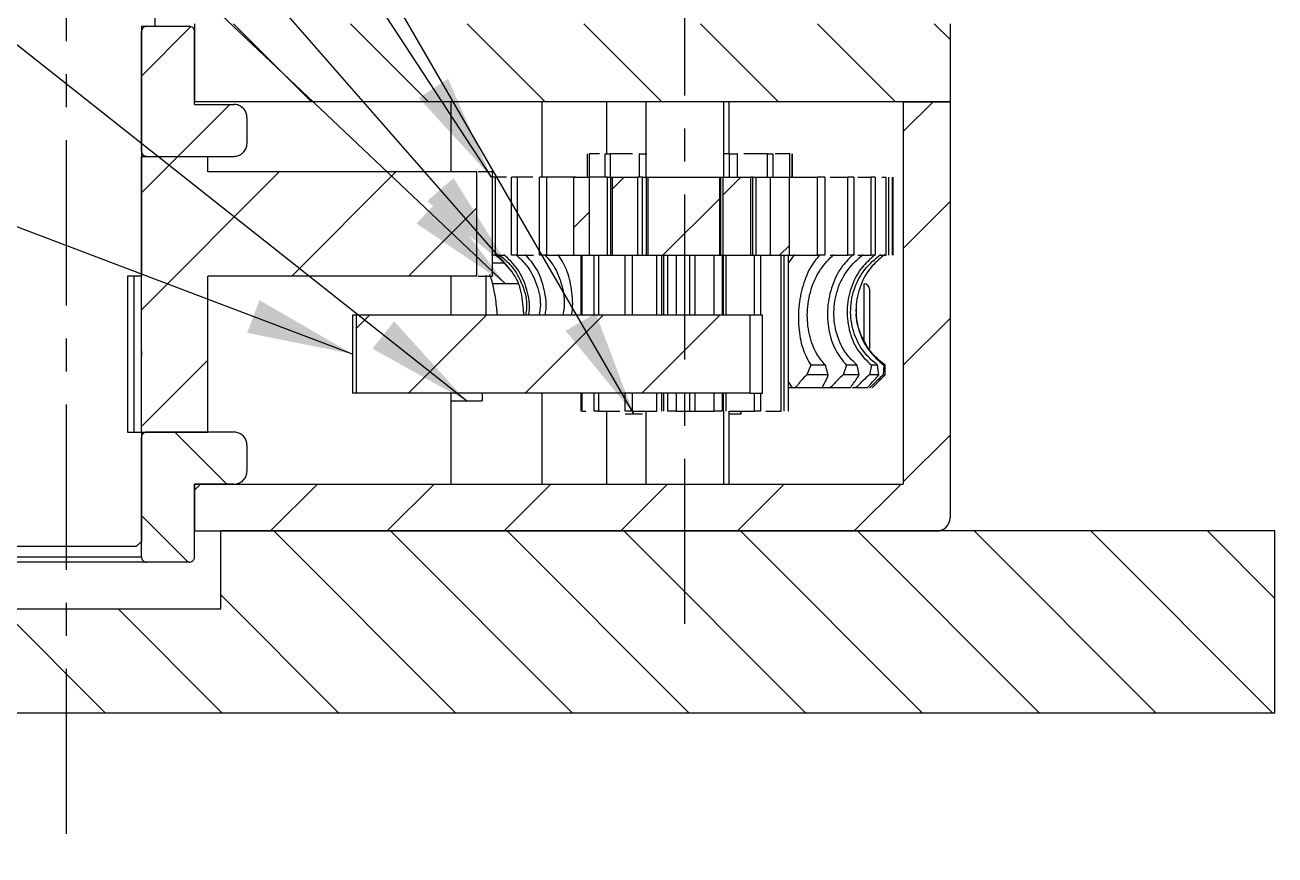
# Model space of a CAD drawing. Header units: millimetres. Extents: x 0 to 2406, y -938 to 757.
# Drawn here: x 522.74 to 570.81, y 216.48 to 248.39 of the extents above; entities that cross this region are included whole.
import ezdxf

# ---------------------------------------------------------------- set-up
doc = ezdxf.new("R2010")
doc.units = ezdxf.units.MM
doc.linetypes.add('CENTER', pattern=[10.16, 6.35, -1.27, 1.27, -1.27])
doc.layers.add('10', color=7, linetype='Continuous')
doc.dimstyles.new('SLDDIMSTYLE4', dxfattribs={"dimtxt": 0.18, "dimasz": 4.08, "dimexe": 0, "dimexo": 0.0625, "dimgap": 0, "dimtad": 0, "dimtih": 1, "dimtoh": 1, "dimdec": 0, "dimrnd": 1e-09, "dimzin": 0, "dimdsep": 46, "dimtxsty": 'Standard', "dimsah": 1, "dimcen": 0.09, "dimadec": 0, "dimazin": 0, "dimtfac": 4.08, "dimtdec": 0, "dimtofl": 0, "dimtmove": 0, "dimatfit": 3, "dimfxl": 1, "dimfrac": 2, "dimtolj": 1, "dimtzin": 0, "dimarcsym": 0})
pattern_1 = [(45, (92.2066, 0), (-2.245064, 2.245064), [])]
pattern_2 = [(135, (92.2066, 0), (-2.245064, -2.245064), [])]

msp = doc.modelspace()

# ---------------------------------------------------------------- hatches: boundary and pattern name
at = {"layer": '10', "linetype": 'Continuous', "lineweight": 30}
h = msp.add_hatch(dxfattribs=at)
h.set_pattern_fill('ANSI31', color=256, style=0)
h.set_pattern_definition(pattern_1)
edge = h.paths.add_edge_path(flags=0)
edge.add_spline(control_points=[(527.2172803, 243.538367), (527.2172803, 243.516579), (527.2210716, 243.4944926), (527.2282995, 243.4739383), (527.2355454, 243.4533329), (527.2464319, 243.4337068), (527.2600001, 243.4165897), (527.2737691, 243.3992194), (527.2906566, 243.3839654), (527.3092753, 243.371938), (527.3284638, 243.3595426), (527.3499991, 243.3502401), (527.3721602, 243.3446966), (527.3889098, 243.3405067), (527.4063034, 243.338367), (527.4235691, 243.338367)], knot_values=[0.0000001971, 0.0000001971, 0.0000001971, 0.0000001971, 0.0000655613, 0.0000655613, 0.0000655613, 0.0001310612, 0.0001310612, 0.0001310612, 0.0001975199, 0.0001975199, 0.0001975199, 0.0002660359, 0.0002660359, 0.0002660359, 0.0003177979, 0.0003177979, 0.0003177979, 0.0003177979], weights=[1, 1, 1, 1, 1, 1, 1, 1, 1, 1, 1, 1, 1, 1, 1, 1], degree=3, periodic=0)
edge.add_line((527.4235691, 243.338367), (530.7704418, 243.338367))
edge.add_spline(control_points=[(530.7704418, 243.338367), (530.7888846, 243.338367), (530.8073548, 243.3393765), (530.8256877, 243.341387), (530.8820839, 243.3475717), (530.9381967, 243.3635841), (530.9893463, 243.3881301), (531.0403798, 243.4126202), (531.0878888, 243.4462905), (531.1278627, 243.4863688), (531.1676214, 243.5262313), (531.2010291, 243.5735448), (531.2252435, 243.6243724), (531.2493106, 243.6748909), (531.2649623, 243.7302834), (531.2708654, 243.7859296), (531.2727119, 243.8033355), (531.273639, 243.8208634), (531.273639, 243.838367)], knot_values=[0.0007848792, 0.0007848792, 0.0007848792, 0.0007848792, 0.0008398553, 0.0008398553, 0.0008398553, 0.0010100929, 0.0010100929, 0.0010100929, 0.0011799508, 0.0011799508, 0.0011799508, 0.0013488881, 0.0013488881, 0.0013488881, 0.0015167824, 0.0015167824, 0.0015167824, 0.0015686191, 0.0015686191, 0.0015686191, 0.0015686191], weights=[1, 1, 1, 1, 1, 1, 1, 1, 1, 1, 1, 1, 1, 1, 1, 1, 1, 1, 1], degree=3, periodic=0)
edge.add_line((531.273639, 243.838367), (531.273639, 244.838367))
edge.add_spline(control_points=[(531.273639, 244.838367), (531.273639, 244.8940126), (531.264027, 244.9504236), (531.2456144, 245.0029347), (531.2271818, 245.0555032), (531.199426, 245.1056084), (531.1646718, 245.1491441), (531.1298295, 245.19279), (531.0870036, 245.2310306), (531.0397373, 245.2607769), (530.9922029, 245.2906919), (530.9388791, 245.3128374), (530.884148, 245.3254443), (530.8469753, 245.3340067), (530.8085878, 245.338367), (530.7704418, 245.338367)], knot_values=[0.0000001972, 0.0000001972, 0.0000001972, 0.0000001972, 0.000167134, 0.000167134, 0.000167134, 0.0003342418, 0.0003342418, 0.0003342418, 0.0005017663, 0.0005017663, 0.0005017663, 0.0006702493, 0.0006702493, 0.0006702493, 0.0007845198, 0.0007845198, 0.0007845198, 0.0007845198], weights=[1, 1, 1, 1, 1, 1, 1, 1, 1, 1, 1, 1, 1, 1, 1, 1], degree=3, periodic=0)
edge.add_line((530.7704418, 245.338367), (529.2569574, 245.338367))
edge.add_line((529.2569574, 245.338367), (529.2569574, 248.138367))
edge.add_spline(control_points=[(529.2569574, 248.138367), (529.2569574, 248.1604907), (529.2531361, 248.1829176), (529.2458223, 248.2037973), (529.2384881, 248.2247355), (529.2274434, 248.2446915), (529.2136234, 248.2620468), (529.1997338, 248.2794896), (529.1826664, 248.2947818), (529.1638318, 248.3067163), (529.1447884, 248.3187833), (529.1234224, 248.3277477), (529.1014778, 248.3329148), (529.0861368, 248.336527), (529.0702722, 248.338367), (529.0545117, 248.338367)], knot_values=[0.0000001972, 0.0000001972, 0.0000001972, 0.0000001972, 0.0000665682, 0.0000665682, 0.0000665682, 0.0001331155, 0.0001331155, 0.0001331155, 0.0001999937, 0.0001999937, 0.0001999937, 0.0002676206, 0.0002676206, 0.0002676206, 0.0003148423, 0.0003148423, 0.0003148423, 0.0003148423], weights=[1, 1, 1, 1, 1, 1, 1, 1, 1, 1, 1, 1, 1, 1, 1, 1], degree=3, periodic=0)
edge.add_line((529.0545117, 248.338367), (527.4235691, 248.338367))
edge.add_spline(control_points=[(527.4235691, 248.338367), (527.4171964, 248.338367), (527.4108173, 248.338079), (527.4044706, 248.3375049), (527.3808982, 248.3353725), (527.3573624, 248.3291563), (527.3358305, 248.3193286), (527.3143248, 248.3095128), (527.2942103, 248.2958062), (527.2772875, 248.2792998), (527.2607082, 248.2631283), (527.2467223, 248.2437945), (527.236665, 248.2229321), (527.2269212, 248.20272), (527.2205923, 248.1804926), (527.2182964, 248.1581722), (527.21762, 248.1515965), (527.2172803, 248.1449774), (527.2172803, 248.138367)], knot_values=[0.0003172803, 0.0003172803, 0.0003172803, 0.0003172803, 0.000336262, 0.000336262, 0.000336262, 0.0004073125, 0.0004073125, 0.0004073125, 0.000478304, 0.000478304, 0.000478304, 0.0005478569, 0.0005478569, 0.0005478569, 0.0006152129, 0.0006152129, 0.0006152129, 0.0006347834, 0.0006347834, 0.0006347834, 0.0006347834], weights=[1, 1, 1, 1, 1, 1, 1, 1, 1, 1, 1, 1, 1, 1, 1, 1, 1, 1, 1], degree=3, periodic=0)
edge.add_line((527.2172803, 248.138367), (527.2172803, 243.538367))
at = {"layer": '10', "linetype": 'Continuous', "lineweight": 25}
h = msp.add_hatch(dxfattribs=at)
h.set_pattern_fill('ANSI31', color=256, angle=90, style=0)
h.set_pattern_definition(pattern_2)
h.paths.add_polyline_path([(558.3149293, 245.438367), (558.3149293, 248.438367), (529.2569574, 248.438367), (529.2569574, 245.438367)], flags=0)
h = msp.add_hatch(dxfattribs=at)
h.set_pattern_fill('ANSI31', color=256, style=0)
h.set_pattern_definition(pattern_1)
edge = h.paths.add_edge_path(flags=0)
edge.add_line((558.3149293, 245.438367), (556.5149293, 245.438367))
edge.add_line((556.5149293, 245.438367), (556.5149293, 230.738367))
edge.add_line((556.5149293, 230.738367), (529.2569574, 230.738367))
edge.add_line((529.2569574, 230.738367), (529.2569574, 228.938367))
edge.add_line((529.2569574, 228.938367), (557.8149293, 228.938367))
edge.add_arc((557.8149293, 229.438367), 0.5, 270, 360)
edge.add_line((558.3149293, 229.438367), (558.3149293, 245.438367))
at = {"layer": '10', "linetype": 'Continuous', "lineweight": 30}
h = msp.add_hatch(dxfattribs=at)
h.set_pattern_fill('ANSI31', color=256, style=0)
h.set_pattern_definition(pattern_1)
edge = h.paths.add_edge_path(flags=0)
edge.add_line((529.7622811, 238.738367), (540.1153338, 238.738367))
edge.add_line((540.1153338, 238.738367), (540.1153338, 242.738367))
edge.add_line((540.1153338, 242.738367), (529.7622811, 242.738367))
edge.add_line((529.7622811, 242.738367), (529.7622811, 243.338367))
edge.add_line((529.7622811, 243.338367), (527.2172803, 243.338367))
edge.add_line((527.2172803, 243.338367), (527.2172803, 235.8803365))
edge.add_ellipse((522.0549499, 235.738367), major_axis=(-5.1815462, 0), ratio=0.3184377696, start_angle=175.06404622, end_angle=184.93595378, ccw=False)
edge.add_line((527.2172803, 235.5963975), (527.2172803, 232.738367))
edge.add_line((527.2172803, 232.738367), (529.7622811, 232.738367))
edge.add_line((529.7622811, 232.738367), (529.7622811, 238.738367))
h = msp.add_hatch(dxfattribs=at)
h.set_pattern_fill('ANSI31', color=256, style=0)
h.set_pattern_definition(pattern_1)
h.paths.add_polyline_path([(544.442664, 242.538367), (543.8345858, 242.538367), (543.8345858, 239.538367), (544.442664, 239.538367)], flags=0)
h = msp.add_hatch(dxfattribs=at)
h.set_pattern_fill('ANSI31', color=256, style=0)
h.set_pattern_definition(pattern_1)
h.paths.add_polyline_path([(546.3098286, 242.538367), (545.3178522, 242.538367), (545.3178522, 239.538367), (546.3098286, 239.538367)], flags=0)
h = msp.add_hatch(dxfattribs=at)
h.set_pattern_fill('ANSI31', color=256, style=0)
h.set_pattern_definition(pattern_1)
h.paths.add_polyline_path([(549.4574992, 242.538367), (546.6903168, 242.538367), (546.6903168, 239.538367), (549.4574992, 239.538367)], flags=0)
h = msp.add_hatch(dxfattribs=at)
h.set_pattern_fill('ANSI31', color=256, style=0)
h.set_pattern_definition(pattern_1)
h.paths.add_polyline_path([(550.6542715, 242.538367), (549.5741684, 242.538367), (549.5741684, 239.538367), (550.6542715, 239.538367)], flags=0)
h = msp.add_hatch(dxfattribs=at)
h.set_pattern_fill('ANSI31', color=256, style=0)
h.set_pattern_definition(pattern_1)
h.paths.add_polyline_path([(552.1392586, 242.538367), (551.3980655, 242.538367), (551.3980655, 239.538367), (552.1392586, 239.538367)], flags=0)
h = msp.add_hatch(dxfattribs=at)
h.set_pattern_fill('ANSI31', color=256, style=0)
h.set_pattern_definition(pattern_1)
h.paths.add_polyline_path([(550.6238487, 237.238367), (535.4731041, 237.238367), (535.4731041, 234.238367), (550.6238487, 234.238367)], flags=0)
h = msp.add_hatch(dxfattribs=at)
h.set_pattern_fill('ANSI31', color=256, angle=90, style=0)
h.set_pattern_definition(pattern_2)
edge = h.paths.add_edge_path(flags=0)
edge.add_spline(control_points=[(531.273639, 232.238367), (531.273639, 232.2940126), (531.264027, 232.3504236), (531.2456144, 232.4029347), (531.2271818, 232.4555032), (531.199426, 232.5056084), (531.1646718, 232.5491441), (531.1298295, 232.59279), (531.0870036, 232.6310306), (531.0397373, 232.6607769), (530.9922029, 232.6906919), (530.9388791, 232.7128374), (530.884148, 232.7254443), (530.8469753, 232.7340067), (530.8085878, 232.738367), (530.7704418, 232.738367)], knot_values=[0.0000001972, 0.0000001972, 0.0000001972, 0.0000001972, 0.000167134, 0.000167134, 0.000167134, 0.0003342418, 0.0003342418, 0.0003342418, 0.0005017663, 0.0005017663, 0.0005017663, 0.0006702493, 0.0006702493, 0.0006702493, 0.0007845198, 0.0007845198, 0.0007845198, 0.0007845198], weights=[1, 1, 1, 1, 1, 1, 1, 1, 1, 1, 1, 1, 1, 1, 1, 1], degree=3, periodic=0)
edge.add_line((530.7704418, 232.738367), (527.4235691, 232.738367))
edge.add_spline(control_points=[(527.4235691, 232.738367), (527.4155904, 232.738367), (527.4075991, 232.7379151), (527.3996714, 232.7370157), (527.3761394, 232.7343458), (527.352736, 232.7275878), (527.3314256, 232.7172559), (527.3101713, 232.7069511), (527.2903976, 232.6927884), (527.2738835, 232.6759), (527.257723, 232.6593732), (527.244226, 232.6397512), (527.2346851, 232.6186973), (527.2254435, 232.5983041), (527.2196555, 232.575983), (527.2178858, 232.5536636), (527.2174825, 232.5485767), (527.2172803, 232.5434699), (527.2172803, 232.538367)], knot_values=[0.0000472636, 0.0000472636, 0.0000472636, 0.0000472636, 0.0000710494, 0.0000710494, 0.0000710494, 0.0001421024, 0.0001421024, 0.0001421024, 0.0002129943, 0.0002129943, 0.0002129943, 0.0002823683, 0.0002823683, 0.0002823683, 0.0003495347, 0.0003495347, 0.0003495347, 0.0003646247, 0.0003646247, 0.0003646247, 0.0003646247], weights=[1, 1, 1, 1, 1, 1, 1, 1, 1, 1, 1, 1, 1, 1, 1, 1, 1, 1, 1], degree=3, periodic=0)
edge.add_line((527.2172803, 232.538367), (527.2172803, 227.938367))
edge.add_spline(control_points=[(527.2172803, 227.938367), (527.2172803, 227.916579), (527.2210716, 227.8944926), (527.2282995, 227.8739383), (527.2355454, 227.8533329), (527.2464319, 227.8337068), (527.2600001, 227.8165897), (527.2737691, 227.7992194), (527.2906566, 227.7839654), (527.3092753, 227.771938), (527.3284638, 227.7595426), (527.3499991, 227.7502401), (527.3721602, 227.7446966), (527.3889098, 227.7405067), (527.4063034, 227.738367), (527.4235691, 227.738367)], knot_values=[0.0000001971, 0.0000001971, 0.0000001971, 0.0000001971, 0.0000655613, 0.0000655613, 0.0000655613, 0.0001310612, 0.0001310612, 0.0001310612, 0.0001975199, 0.0001975199, 0.0001975199, 0.0002660359, 0.0002660359, 0.0002660359, 0.0003177979, 0.0003177979, 0.0003177979, 0.0003177979], weights=[1, 1, 1, 1, 1, 1, 1, 1, 1, 1, 1, 1, 1, 1, 1, 1], degree=3, periodic=0)
edge.add_line((527.4235691, 227.738367), (529.0545117, 227.738367))
edge.add_spline(control_points=[(529.0545117, 227.738367), (529.0615807, 227.738367), (529.0686592, 227.7387334), (529.0756904, 227.7394635), (529.0985211, 227.741834), (529.121262, 227.7481804), (529.142009, 227.7579998), (529.1626875, 227.7677867), (529.1819621, 227.7813012), (529.1981794, 227.7974376), (529.2142385, 227.8134167), (529.2277476, 227.8324175), (529.2375273, 227.8528523), (529.2471919, 227.8730465), (529.253483, 227.8952056), (529.2558496, 227.9174679), (529.256587, 227.924405), (529.2569574, 227.9313909), (529.2569574, 227.938367)], knot_values=[0.0003149874, 0.0003149874, 0.0003149874, 0.0003149874, 0.0003360546, 0.0003360546, 0.0003360546, 0.000404939, 0.000404939, 0.000404939, 0.0004736027, 0.0004736027, 0.0004736027, 0.0005415932, 0.0005415932, 0.0005415932, 0.0006087711, 0.0006087711, 0.0006087711, 0.0006294305, 0.0006294305, 0.0006294305, 0.0006294305], weights=[1, 1, 1, 1, 1, 1, 1, 1, 1, 1, 1, 1, 1, 1, 1, 1, 1, 1, 1], degree=3, periodic=0)
edge.add_line((529.2569574, 227.938367), (529.2569574, 230.738367))
edge.add_line((529.2569574, 230.738367), (530.7704418, 230.738367))
edge.add_spline(control_points=[(530.7704418, 230.738367), (530.7888846, 230.738367), (530.8073548, 230.7393765), (530.8256877, 230.741387), (530.8820839, 230.7475717), (530.9381967, 230.7635841), (530.9893463, 230.7881301), (531.0403798, 230.8126202), (531.0878888, 230.8462905), (531.1278627, 230.8863688), (531.1676214, 230.9262313), (531.2010291, 230.9735448), (531.2252435, 231.0243724), (531.2493106, 231.0748909), (531.2649623, 231.1302834), (531.2708654, 231.1859296), (531.2727119, 231.2033355), (531.273639, 231.2208634), (531.273639, 231.238367)], knot_values=[0.0007848792, 0.0007848792, 0.0007848792, 0.0007848792, 0.0008398553, 0.0008398553, 0.0008398553, 0.0010100929, 0.0010100929, 0.0010100929, 0.0011799508, 0.0011799508, 0.0011799508, 0.0013488881, 0.0013488881, 0.0013488881, 0.0015167824, 0.0015167824, 0.0015167824, 0.0015686191, 0.0015686191, 0.0015686191, 0.0015686191], weights=[1, 1, 1, 1, 1, 1, 1, 1, 1, 1, 1, 1, 1, 1, 1, 1, 1, 1, 1], degree=3, periodic=0)
edge.add_line((531.273639, 231.238367), (531.273639, 232.238367))
at = {"layer": '10', "linetype": 'Continuous', "lineweight": 25}
h = msp.add_hatch(dxfattribs=at)
h.set_pattern_fill('ANSI31', color=256, angle=90, style=0)
h.set_pattern_definition(pattern_2)
h.paths.add_polyline_path([(490.8149293, 221.938367), (570.8149293, 221.938367), (570.8149293, 228.938367), (530.2667056, 228.938367), (530.2667056, 225.938367), (518.363153, 225.938367), (518.363153, 228.938367), (490.8149293, 228.938367)], flags=0)

# ---------------------------------------------------------------- linework, layer by layer
at = {"color": 7, "linetype": 'Continuous', "lineweight": 30}
for p, q in [((527.7316004, 249.338367), (527.7316004, 248.338367)), ((527.2172803, 248.338367), (527.7316004, 248.338367)), ((527.2172803, 248.338367), (527.2172803, 238.738367)), ((527.2172803, 243.538367), (527.2172803, 248.138367)), ((527.4235691, 248.338367), (529.0545117, 248.338367)), ((529.2569574, 248.438367), (529.2569574, 245.438367)), ((529.2569574, 245.338367), (529.2569574, 248.138367)), ((558.3149293, 248.438367), (558.3149293, 245.438367)), ((558.3149293, 245.438367), (529.2569574, 245.438367)), ((529.2569574, 245.338367), (530.7704418, 245.338367)), ((539.1149293, 245.438367), (539.1149293, 242.738367)), ((542.6329946, 242.538367), (542.6329946, 245.438367)), ((545.1149293, 243.438367), (545.1149293, 245.438367)), ((546.6149293, 245.438367), (546.6149293, 242.538367)), ((549.6149293, 242.538367), (549.6149293, 245.438367)), ((549.8149293, 243.438367), (549.8149293, 245.438367)), ((556.5149293, 245.438367), (556.5149293, 230.738367)), ((556.5149293, 245.438367), (558.3149293, 245.438367)), ((558.3149293, 245.438367), (558.3149293, 229.438367)), ((531.273639, 244.838367), (531.273639, 243.838367)), ((527.2172803, 235.8803365), (527.2172803, 243.338367)), ((527.2172803, 243.338367), (529.7622811, 243.338367)), ((527.4235691, 243.338367), (530.7704418, 243.338367)), ((529.7622811, 242.738367), (529.7622811, 243.338367)), ((544.3693868, 242.538367), (544.3693868, 243.438367)), ((544.4348425, 243.438367), (544.4348425, 242.538367)), ((545.045525, 242.538367), (545.045525, 243.438367)), ((545.045525, 243.438367), (545.2408588, 243.438367)), ((545.2408588, 243.438367), (545.2408588, 242.538367)), ((546.3589089, 243.438367), (546.3589089, 242.538367)), ((546.3692088, 242.538367), (546.3692088, 243.438367)), ((546.3692088, 243.438367), (546.6557324, 243.438367)), ((549.8341981, 242.538367), (549.8341981, 243.438367)), ((549.8341981, 243.438367), (550.1260313, 243.438367)), ((550.1260313, 243.438367), (550.1260313, 242.538367)), ((550.1455645, 242.538367), (550.1455645, 243.438367)), ((551.2892198, 242.538367), (551.2892198, 243.438367)), ((551.2892198, 243.438367), (551.4941214, 243.438367)), ((551.4941214, 243.438367), (551.4941214, 242.538367)), ((552.1551469, 242.538367), (552.1551469, 243.438367)), ((552.2325335, 243.438367), (552.2325335, 242.538367)), ((552.2604718, 242.538367), (552.2604718, 243.438367)), ((540.1153338, 242.738367), (529.7622811, 242.738367)), ((540.1153338, 238.738367), (540.1153338, 242.738367)), ((540.82264, 242.538367), (540.6789613, 242.538367)), ((540.7227472, 238.738367), (540.7227472, 242.738367)), ((540.82264, 242.538367), (540.82264, 239.538367)), ((541.2597886, 242.538367), (540.82264, 242.538367)), ((541.4549312, 239.538367), (541.4549312, 242.538367)), ((541.6659734, 242.538367), (541.4549312, 242.538367)), ((541.6659734, 242.538367), (541.6659734, 239.538367)), ((542.521975, 239.538367), (542.521975, 242.538367)), ((542.7911572, 242.538367), (542.521975, 242.538367)), ((542.7911572, 242.538367), (542.7911572, 239.538367)), ((543.8345858, 242.538367), (543.8345858, 239.538367)), ((543.8345858, 242.538367), (544.442664, 242.538367)), ((544.442664, 239.538367), (544.442664, 242.538367)), ((545.1395796, 239.538367), (545.1395796, 242.538367)), ((545.1395796, 242.538367), (545.2714603, 242.538367)), ((545.2714603, 239.538367), (545.2714603, 242.538367)), ((545.2714603, 242.538367), (545.3178522, 242.538367)), ((545.3178522, 242.538367), (545.3178522, 239.538367)), ((545.3178522, 242.538367), (546.3098286, 242.538367)), ((546.3098286, 239.538367), (546.3098286, 242.538367)), ((546.4931965, 239.538367), (546.4931965, 242.538367)), ((546.4931965, 242.538367), (546.635003, 242.538367)), ((546.635003, 239.538367), (546.635003, 242.538367)), ((546.635003, 242.538367), (546.6903168, 242.538367)), ((546.6903168, 242.538367), (546.6903168, 239.538367)), ((546.6903168, 242.538367), (549.4574992, 242.538367)), ((549.4574992, 239.538367), (549.4574992, 242.538367)), ((549.4574992, 242.538367), (549.4937079, 242.538367)), ((549.4937079, 239.538367), (549.4937079, 242.538367)), ((549.4937079, 242.538367), (549.5741684, 242.538367)), ((549.5741684, 242.538367), (549.5741684, 239.538367)), ((549.5741684, 242.538367), (550.6542715, 242.538367)), ((550.6542715, 239.538367), (550.6542715, 242.538367)), ((550.7299064, 239.538367), (550.7299064, 242.538367)), ((550.7299064, 242.538367), (550.863931, 242.538367)), ((550.863931, 239.538367), (550.863931, 242.538367)), ((551.3980655, 242.538367), (551.3980655, 239.538367)), ((551.3980655, 242.538367), (552.1392586, 242.538367)), ((552.1392586, 239.538367), (552.1392586, 242.538367)), ((553.2190118, 239.538367), (553.2190118, 242.538367)), ((553.4971177, 242.538367), (553.2190118, 242.538367)), ((553.4971177, 242.538367), (553.4971177, 239.538367)), ((554.3882576, 239.538367), (554.3882576, 242.538367)), ((554.6100891, 242.538367), (554.3882576, 242.538367)), ((554.6100891, 242.538367), (554.6100891, 239.538367)), ((554.7749274, 242.538367), (555.2833289, 242.538367)), ((555.2833289, 239.538367), (555.2833289, 242.538367)), ((555.4391909, 242.538367), (555.2833289, 242.538367)), ((555.4391909, 242.538367), (555.4391909, 239.538367)), ((555.6927471, 242.538367), (555.8651067, 242.538367)), ((555.8651067, 239.538367), (555.8651067, 242.538367)), ((555.9481873, 242.538367), (555.9481873, 239.538367)), ((556.1081646, 239.538367), (556.1081646, 242.538367)), ((556.1148328, 242.538367), (556.1148328, 239.538367)), ((540.82264, 239.538367), (540.6789613, 239.538367)), ((540.82264, 239.538367), (541.1777246, 239.538367)), ((541.6659734, 239.538367), (541.4549312, 239.538367)), ((542.7911572, 239.538367), (542.521975, 239.538367)), ((543.8345858, 239.538367), (544.442664, 239.538367)), ((544.1224753, 237.238367), (544.1224753, 239.538367)), ((544.1550264, 239.538367), (544.1550264, 237.238367)), ((544.6244068, 237.238367), (544.6244068, 239.538367)), ((544.7923027, 239.538367), (544.7923027, 237.238367)), ((545.1395796, 239.538367), (545.2714603, 239.538367)), ((545.2714603, 239.538367), (545.3178522, 239.538367)), ((545.3178522, 239.538367), (546.3098286, 239.538367)), ((545.8176792, 237.238367), (545.8176792, 239.538367)), ((546.087666, 239.538367), (546.087666, 237.238367)), ((546.4931965, 239.538367), (546.635003, 239.538367)), ((546.635003, 239.538367), (546.6903168, 239.538367)), ((546.6903168, 239.538367), (549.4574992, 239.538367)), ((547.0411507, 237.238367), (547.0411507, 239.538367)), ((547.2332716, 237.238367), (547.2332716, 239.538367)), ((547.2936997, 239.538367), (547.2936997, 237.238367)), ((547.4659501, 237.238367), (547.4659501, 239.538367)), ((547.7845537, 239.538367), (547.7845537, 237.238367)), ((548.3046346, 237.238367), (548.3046346, 239.538367)), ((548.5078959, 237.238367), (548.5078959, 239.538367)), ((549.2427593, 237.238367), (549.2427593, 239.538367)), ((549.4574992, 239.538367), (549.4937079, 239.538367)), ((549.4937079, 239.538367), (549.5741684, 239.538367)), ((549.5468763, 239.538367), (549.5468763, 237.238367)), ((549.5741684, 239.538367), (550.6542715, 239.538367)), ((549.6042896, 237.238367), (549.6042896, 239.538367)), ((549.7046883, 237.238367), (549.7046883, 239.538367)), ((550.7299064, 239.538367), (550.863931, 239.538367)), ((550.7961879, 237.238367), (550.7961879, 239.538367)), ((551.0255842, 239.538367), (551.0255842, 237.238367)), ((551.3980655, 239.538367), (552.1392586, 239.538367)), ((551.8185604, 233.538367), (551.8185604, 239.538367)), ((551.9278013, 239.538367), (551.9278013, 233.538367)), ((552.1073833, 239.2383728), (552.3406607, 239.5690887)), ((552.1073833, 233.538367), (552.1073833, 239.538367)), ((553.4971177, 239.538367), (553.2190118, 239.538367)), ((554.6100891, 239.538367), (554.3882576, 239.538367)), ((554.7749274, 239.538367), (555.2833289, 239.538367)), ((555.4391909, 239.538367), (555.2833289, 239.538367)), ((555.6339663, 239.538367), (555.8651067, 239.538367)), ((541.1931798, 239.2361921), (540.7227472, 239.2361921)), ((527.2172803, 238.738367), (526.6797875, 238.738367)), ((526.6797875, 238.738367), (526.6797875, 232.738367)), ((526.9228653, 238.738367), (526.9228653, 232.738367)), ((529.7622811, 232.738367), (529.7622811, 238.738367)), ((540.1153338, 238.738367), (529.7622811, 238.738367)), ((539.1149293, 238.738367), (539.1149293, 237.238367)), ((540.4770782, 237.245292), (540.4770782, 238.7699256)), ((541.7149293, 238.438367), (540.7244043, 238.438367)), ((540.7830293, 238.1622145), (540.7881675, 238.1651811)), ((555.0149293, 237.9602206), (555.0149293, 238.438367)), ((555.2149293, 238.238367), (555.2149293, 237.8239734)), ((555.0149293, 236.2761292), (555.0149293, 237.9602206)), ((555.2149293, 237.8239734), (555.2149293, 235.9523476)), ((535.3352059, 237.238367), (535.3352059, 234.238367)), ((535.4731041, 237.238367), (535.3352059, 237.238367)), ((535.4731041, 237.238367), (535.4731041, 234.238367)), ((550.6238487, 237.238367), (535.4731041, 237.238367)), ((550.6238487, 234.238367), (550.6238487, 237.238367)), ((551.1039913, 234.238367), (551.1039913, 237.238367)), ((527.2172803, 232.738367), (527.2172803, 235.5963975)), ((552.9651473, 235.3076453), (552.8064407, 234.938367)), ((553.5223619, 235.3076453), (552.9651473, 235.3076453)), ((553.6328522, 234.938367), (553.5223619, 235.3076453)), ((554.3329803, 235.3076453), (554.2111945, 234.938367)), ((554.7454933, 235.3076453), (554.3329803, 235.3076453)), ((554.8241258, 234.938367), (554.7454933, 235.3076453)), ((555.2906931, 235.3076453), (555.2141276, 234.938367)), ((555.5303924, 235.3076453), (555.2906931, 235.3076453)), ((555.5718085, 234.938367), (555.5303924, 235.3076453)), ((555.7730191, 235.3076453), (555.7468917, 234.938367)), ((555.8235696, 235.3076453), (555.7730191, 235.3076453)), ((555.8248521, 234.963784), (555.8235696, 235.3076453)), ((552.1073833, 234.6557737), (552.2394134, 234.438367)), ((553.6328522, 234.938367), (552.8064407, 234.938367)), ((554.8241258, 234.938367), (554.2111945, 234.938367)), ((555.5718085, 234.938367), (555.2141276, 234.938367)), ((555.3249544, 234.438367), (555.8249544, 234.938367)), ((555.8249469, 234.938367), (555.7468917, 234.938367)), ((555.8249544, 234.938367), (555.8249544, 234.963784)), ((535.4731041, 234.238367), (535.3352059, 234.238367)), ((550.6238487, 234.238367), (535.4731041, 234.238367)), ((539.1149293, 234.238367), (539.1149293, 230.738367)), ((540.3149293, 234.238367), (540.3149293, 233.938367)), ((542.6329946, 230.738367), (542.6329946, 234.238367)), ((544.1224753, 233.538367), (544.1224753, 234.238367)), ((544.1550264, 234.238367), (544.1550264, 233.538367)), ((544.6244068, 233.538367), (544.6244068, 234.238367)), ((544.7923027, 234.238367), (544.7923027, 233.538367)), ((545.8176792, 233.538367), (545.8176792, 234.238367)), ((546.087666, 234.238367), (546.087666, 233.538367)), ((547.0411507, 233.538367), (547.0411507, 234.238367)), ((547.2332716, 233.538367), (547.2332716, 234.238367)), ((547.2936997, 234.238367), (547.2936997, 233.538367)), ((547.4659501, 233.538367), (547.4659501, 234.238367)), ((547.7845537, 234.238367), (547.7845537, 233.538367)), ((548.3046346, 233.538367), (548.3046346, 234.238367)), ((548.5078959, 233.538367), (548.5078959, 234.238367)), ((549.2427593, 233.538367), (549.2427593, 234.238367)), ((549.5468763, 234.238367), (549.5468763, 233.538367)), ((549.6042896, 233.538367), (549.6042896, 234.238367)), ((549.7046883, 233.538367), (549.7046883, 234.238367)), ((550.7961879, 233.538367), (550.7961879, 234.238367)), ((551.0255842, 234.238367), (551.0255842, 233.538367)), ((553.4172596, 234.438367), (552.3377845, 234.438367)), ((554.4875297, 234.438367), (553.6865442, 234.438367)), ((555.1371473, 234.438367), (554.6692373, 234.438367)), ((539.1149293, 233.938367), (540.3149293, 233.938367)), ((544.7923027, 233.538367), (544.6244068, 233.538367)), ((545.1149293, 230.738367), (545.1149293, 233.538367)), ((545.8149293, 233.438367), (546.4891414, 233.438367)), ((546.087666, 233.538367), (545.8176792, 233.538367)), ((546.6149293, 233.538367), (546.6149293, 230.738367)), ((547.7845537, 233.538367), (547.4659501, 233.538367)), ((548.3046346, 233.538367), (548.5078959, 233.538367)), ((549.5468763, 233.538367), (549.2427593, 233.538367)), ((549.6149293, 230.738367), (549.6149293, 233.538367)), ((549.8149293, 230.738367), (549.8149293, 233.538367)), ((549.8149293, 233.438367), (550.2891414, 233.438367)), ((550.2891414, 233.4610549), (550.2466389, 233.538367)), ((551.0255842, 233.538367), (550.7961879, 233.538367)), ((526.6797875, 232.738367), (527.2172803, 232.738367)), ((527.2172803, 232.738367), (527.2172803, 228.538367)), ((527.2172803, 232.738367), (529.7622811, 232.738367)), ((530.7704418, 232.738367), (527.4235691, 232.738367)), ((527.2172803, 227.938367), (527.2172803, 232.538367)), ((531.273639, 232.238367), (531.273639, 231.238367)), ((529.2569574, 227.938367), (529.2569574, 230.738367)), ((530.7704418, 230.738367), (529.2569574, 230.738367)), ((529.2569574, 230.738367), (529.2569574, 228.938367)), ((529.2569574, 230.738367), (556.5149293, 230.738367)), ((529.2569574, 228.938367), (557.8149293, 228.938367)), ((530.2667056, 225.938367), (530.2667056, 228.938367)), ((570.8149293, 228.938367), (530.2667056, 228.938367)), ((570.8149293, 221.938367), (570.8149293, 228.938367)), ((527.0100436, 228.338367), (527.2172803, 228.538367)), ((521.4125783, 227.938367), (527.2172803, 227.938367)), ((527.0100436, 228.338367), (521.619815, 228.338367)), ((527.4235691, 227.738367), (521.2062896, 227.738367)), ((529.0545117, 227.738367), (527.4235691, 227.738367)), ((518.363153, 225.938367), (530.2667056, 225.938367)), ((570.8149293, 221.938367), (490.8149293, 221.938367))]:
    msp.add_line(p, q, dxfattribs=at)
at = {"color": 7, "linetype": 'Continuous', "lineweight": 30, "flags": 128}
msp.add_lwpolyline([(541.9134898, 237.3518613), (541.9115641, 237.3061259), (541.9072256, 237.238367)], dxfattribs=at)
at = {"color": 7, "linetype": 'Continuous', "lineweight": 30}
for centre, radius, start, end in [((534.9149293, 236.938367), 6, 11.79841714, 18.03395662), ((534.9149293, 236.938367), 5.994364, 5.36045057, 11.78070295), ((555.0149293, 238.238367), 0.2, 0, 90), ((557.8149293, 229.438367), 0.5, 270, 0)]:
    msp.add_arc(centre, radius, start, end, dxfattribs=at)
msp.add_ellipse((522.0549499, 235.738367), major_axis=(-5.1815462, 0), ratio=0.3184377696, start_param=3.0554440084, end_param=3.2277412988, dxfattribs=at)
for points, knots in [([(527.4235691, 248.338367), (527.4171974, 248.338188), (527.3871605, 248.3373439), (527.3341472, 248.3229323), (527.2747418, 248.2826141), (527.2334798, 248.2253739), (527.2184126, 248.1740235), (527.2174902, 248.144977), (527.2172803, 248.138367)], [0, 0, 0, 0, 0.060181818, 0.2837031816, 0.5069529391, 0.7256715797, 0.9375727683, 1, 1, 1, 1]), ([(529.2569574, 248.138367), (529.2547704, 248.1605889), (529.2503905, 248.2050949), (529.216225, 248.2645479), (529.1657362, 248.3098308), (529.1086594, 248.3346628), (529.0702961, 248.3372872), (529.0545117, 248.338367)], [0, 0, 0, 0, 0.2108787361, 0.4223469607, 0.634881645, 0.8497738116, 1, 1, 1, 1]), ([(531.273639, 244.838367), (531.2681393, 244.8942607), (531.2571337, 245.0061092), (531.1713102, 245.1553345), (531.0447599, 245.2684589), (530.9030851, 245.3294649), (530.8086417, 245.3358033), (530.7704418, 245.338367)], [0, 0, 0, 0, 0.2127857674, 0.4258042759, 0.6393621096, 0.8541315409, 1, 1, 1, 1]), ([(530.7704418, 243.338367), (530.7888839, 243.3389883), (530.8640584, 243.3415206), (530.9934906, 243.3796368), (531.1345943, 243.4792138), (531.2334894, 243.6198455), (531.2706682, 243.7474062), (531.2730674, 243.8208644), (531.273639, 243.838367)], [0, 0, 0, 0, 0.0705146909, 0.287434379, 0.5038613296, 0.7191233906, 0.9330763, 1, 1, 1, 1]), ([(527.2172803, 243.538367), (527.2194512, 243.5164821), (527.2237983, 243.4726576), (527.2576061, 243.413984), (527.3077437, 243.3686596), (527.3660893, 243.342518), (527.4062719, 243.3396162), (527.4235691, 243.338367)], [0, 0, 0, 0, 0.2057310479, 0.4119744656, 0.6212702067, 0.8369708497, 1, 1, 1, 1]), ([(544.8387469, 243.438367), (544.7308956, 243.438367), (544.592471, 243.438367), (544.463359, 243.438367), (544.4348425, 243.438367)], [0, 0, 0, 0, 0.7791342805, 1, 1, 1, 1]), ([(546.1086328, 243.438367), (546.1074804, 243.438367), (546.0249925, 243.438367), (545.8243329, 243.438367), (545.4901806, 243.438367), (545.2709926, 243.438367), (545.2408588, 243.438367)], [0, 0, 0, 0, 0.0042585047, 0.30483077383, 0.90442848732, 1, 1, 1, 1]), ([(546.3692088, 243.438367), (546.3656242, 243.438367), (546.3575593, 243.438367), (546.3683954, 243.438367), (546.374415, 243.438367)], [0, 0, 0, 0, 0.44447944435, 1, 1, 1, 1]), ([(549.8341981, 243.438367), (549.8084861, 243.438367), (549.725721, 243.438367), (549.6601381, 243.438367), (549.6149293, 243.438367)], [0, 0, 0, 0, 0.3106610496, 1, 1, 1, 1]), ([(550.1236346, 243.438367), (550.1317552, 243.438367), (550.1438604, 243.438367), (550.1304466, 243.438367), (550.1260313, 243.438367)], [0, 0, 0, 0, 0.6708383746, 1, 1, 1, 1]), ([(551.2892198, 243.438367), (551.2592224, 243.438367), (551.0410268, 243.438367), (550.7109945, 243.438367), (550.5031706, 243.438367), (550.4065433, 243.438367), (550.3900685, 243.438367)], [0, 0, 0, 0, 0.0903730718, 0.6573567436, 0.9415799235, 1, 1, 1, 1]), ([(552.1551469, 243.438367), (552.1262057, 243.438367), (551.9427275, 243.438367), (551.7481875, 243.438367), (551.5843336, 243.438367)], [0, 0, 0, 0, 0.1577366902, 1, 1, 1, 1]), ([(540.7227472, 242.738367), (540.6473935, 242.738367), (540.466709, 242.738367), (540.2766467, 242.738367), (540.1658491, 242.738367)], [0, 0, 0, 0, 0.41704548186, 1, 1, 1, 1]), ([(542.2684188, 242.538367), (542.2500445, 242.538367), (542.0599048, 242.538367), (541.8529389, 242.538367), (541.6659734, 242.538367)], [0, 0, 0, 0, 0.0966357322, 1, 1, 1, 1]), ([(543.9159998, 242.538367), (543.8958316, 242.538367), (543.8595054, 242.538367), (543.8047601, 242.538367), (543.7575219, 242.538367), (543.6764731, 242.538367), (543.5483009, 242.538367), (543.243954, 242.538367), (542.9639605, 242.538367), (542.7911572, 242.538367)], [0, 0, 0, 0, 0.0516711848, 0.0930680353, 0.128226706, 0.1607886561, 0.2934145136, 0.5639174757, 1, 1, 1, 1]), ([(545.1395796, 242.538367), (545.1179077, 242.538367), (545.0788731, 242.538367), (545.0232239, 242.538367), (544.977827, 242.538367), (544.9051442, 242.538367), (544.8096474, 242.538367), (544.6368832, 242.538367), (544.4950002, 242.538367), (544.442664, 242.538367)], [0, 0, 0, 0, 0.0715652532, 0.1289004218, 0.1775956314, 0.2226943497, 0.4063828625, 0.7810329324, 1, 1, 1, 1]), ([(546.4931965, 242.538367), (546.4717247, 242.538367), (546.4329284, 242.538367), (546.3804764, 242.538367), (546.3391628, 242.538367), (546.3193312, 242.538367), (546.3098286, 242.538367)], [0, 0, 0, 0, 0.3201804322, 0.5785196132, 0.7980417456, 1, 1, 1, 1]), ([(550.7299064, 242.538367), (550.7113203, 242.538367), (550.6826548, 242.538367), (550.6616553, 242.538367), (550.6542715, 242.538367)], [0, 0, 0, 0, 0.6483818294, 1, 1, 1, 1]), ([(550.863931, 242.538367), (550.885768, 242.538367), (550.9251, 242.538367), (550.980659, 242.538367), (551.025531, 242.538367), (551.0964445, 242.538367), (551.1855372, 242.538367), (551.309361, 242.538367), (551.3953271, 242.538367), (551.3980655, 242.538367)], [0, 0, 0, 0, 0.0902052961, 0.1624741085, 0.2238525793, 0.2806978087, 0.5122302346, 0.9844624838, 1, 1, 1, 1]), ([(552.1140095, 242.538367), (552.1345031, 242.538367), (552.1714154, 242.538367), (552.2264904, 242.538367), (552.2735569, 242.538367), (552.3534033, 242.538367), (552.4763094, 242.538367), (552.7733894, 242.538367), (553.0489465, 242.538367), (553.2190118, 242.538367)], [0, 0, 0, 0, 0.0516711848, 0.0930680353, 0.128226706, 0.1607886561, 0.2934145136, 0.5639174757, 1, 1, 1, 1]), ([(553.7078836, 242.538367), (553.7535796, 242.538367), (553.9675766, 242.538367), (554.2030591, 242.538367), (554.3882576, 242.538367)], [0, 0, 0, 0, 0.2135356709, 1, 1, 1, 1]), ([(541.9127778, 237.3519762), (541.8936249, 237.6428053), (541.8551408, 238.2271712), (541.4530183, 239.018176), (541.0217547, 239.3885725), (540.8115743, 239.5690887)], [0, 0, 0, 0, 0.33683126184, 0.67679844568, 1, 1, 1, 1]), ([(540.9628923, 239.5690887), (541.1300769, 239.4296926), (541.5187657, 239.1056096), (541.899503, 238.3968204), (542.074192, 237.7180585), (542.0019271, 237.3351796), (541.9836547, 237.238367)], [0, 0, 0, 0, 0.2439592254, 0.5671826754, 0.8905603162, 1, 1, 1, 1]), ([(542.1030622, 237.238367), (542.1115827, 237.274712), (542.1869515, 237.5962045), (542.0625427, 238.228505), (541.7409324, 239.0175388), (541.3430567, 239.3883637), (541.1491482, 239.5690887)], [0, 0, 0, 0, 0.0412991456, 0.36531509016, 0.6906803087, 1, 1, 1, 1]), ([(541.6100027, 239.5690887), (541.7618834, 239.4296926), (542.114992, 239.1056096), (542.4531528, 238.3968204), (542.6015004, 237.7180585), (542.5246013, 237.3351796), (542.5051571, 237.238367)], [0, 0, 0, 0, 0.2439592254, 0.5671826754, 0.8905603162, 1, 1, 1, 1]), ([(541.6659734, 239.538367), (541.8527313, 239.538367), (542.0692906, 239.538367), (542.2682242, 239.538367), (542.2956, 239.538367)], [0, 0, 0, 0, 0.8623871537, 1, 1, 1, 1]), ([(542.7384831, 237.238367), (542.7468415, 237.274712), (542.8207771, 237.5962045), (542.7269946, 238.228505), (542.4693806, 239.0175388), (542.1370317, 239.3883637), (541.9750583, 239.5690887)], [0, 0, 0, 0, 0.0412991456, 0.3653150902, 0.6906803087, 1, 1, 1, 1]), ([(542.7140427, 239.5690887), (542.8402691, 239.4296926), (543.1337339, 239.1056096), (543.406273, 238.3968204), (543.5181696, 237.7180585), (543.4418768, 237.3351796), (543.4225858, 237.238367)], [0, 0, 0, 0, 0.2439592254, 0.5671826754, 0.8905603162, 1, 1, 1, 1]), ([(542.7911572, 239.538367), (542.9639605, 239.538367), (543.243954, 239.538367), (543.5483009, 239.538367), (543.6764731, 239.538367), (543.7575219, 239.538367), (543.8047601, 239.538367), (543.8595054, 239.538367), (543.8958316, 239.538367), (543.9159998, 239.538367)], [0, 0, 0, 0, 0.4360825243, 0.7065854864, 0.8392113439, 0.871773294, 0.9069319647, 0.9483288152, 1, 1, 1, 1]), ([(543.7539295, 237.238367), (543.7615563, 237.274712), (543.82902, 237.5962045), (543.7722549, 238.228505), (543.5961933, 239.0175388), (543.3520202, 239.3883637), (543.2330202, 239.5690887)], [0, 0, 0, 0, 0.0412991456, 0.3653150902, 0.6906803087, 1, 1, 1, 1]), ([(544.442664, 239.538367), (544.4950002, 239.538367), (544.6368832, 239.538367), (544.8096474, 239.538367), (544.9051442, 239.538367), (544.977827, 239.538367), (545.0232239, 239.538367), (545.0788731, 239.538367), (545.1179077, 239.538367), (545.1395796, 239.538367)], [0, 0, 0, 0, 0.2189670676, 0.5936171375, 0.7773056503, 0.8224043686, 0.8710995782, 0.9284347468, 1, 1, 1, 1]), ([(546.3098286, 239.538367), (546.3193312, 239.538367), (546.3391628, 239.538367), (546.3804764, 239.538367), (546.4329284, 239.538367), (546.4717247, 239.538367), (546.4931965, 239.538367)], [0, 0, 0, 0, 0.2019582544, 0.4214803868, 0.6798195678, 1, 1, 1, 1]), ([(550.6542715, 239.538367), (550.6616553, 239.538367), (550.6826548, 239.538367), (550.7113203, 239.538367), (550.7299064, 239.538367)], [0, 0, 0, 0, 0.3516181706, 1, 1, 1, 1]), ([(550.863931, 239.538367), (550.885768, 239.538367), (550.9251, 239.538367), (550.980659, 239.538367), (551.025531, 239.538367), (551.0964445, 239.538367), (551.1855372, 239.538367), (551.309361, 239.538367), (551.3953271, 239.538367), (551.3980655, 239.538367)], [0, 0, 0, 0, 0.0902052961, 0.1624741085, 0.2238525793, 0.2806978087, 0.5122302346, 0.9844624838, 1, 1, 1, 1]), ([(552.1140095, 239.538367), (552.1345031, 239.538367), (552.1714154, 239.538367), (552.2264904, 239.538367), (552.2735569, 239.538367), (552.3534033, 239.538367), (552.4763094, 239.538367), (552.7733894, 239.538367), (553.0489465, 239.538367), (553.2190118, 239.538367)], [0, 0, 0, 0, 0.0516711848, 0.0930680353, 0.128226706, 0.1607886561, 0.2934145136, 0.5639174757, 1, 1, 1, 1]), ([(553.317983, 239.5690887), (553.2026362, 239.4297578), (552.9344655, 239.1058262), (552.6364978, 238.3956166), (552.4707183, 237.5286232), (552.4841739, 236.6506124), (552.6473611, 235.8586343), (552.861019, 235.4881867), (552.9651473, 235.3076453)], [0, 0, 0, 0, 0.1316225593, 0.3060102982, 0.4804812272, 0.6560648998, 0.8323797428, 1, 1, 1, 1]), ([(553.5223619, 235.3076453), (553.4057476, 235.4469768), (553.1346307, 235.770909), (552.8733642, 236.4811196), (552.7904413, 237.3481132), (552.9379618, 238.2261239), (553.2930428, 239.0181009), (553.6637157, 239.3885479), (553.8443666, 239.5690887)], [0, 0, 0, 0, 0.1316230059, 0.3060107476, 0.4804816784, 0.6560653539, 0.8323801985, 1, 1, 1, 1]), ([(554.5971242, 239.5690887), (554.4531806, 239.4297578), (554.1185249, 239.1058262), (553.7570608, 238.3956166), (553.5721599, 237.5286232), (553.6237106, 236.6506124), (553.8766976, 235.8586343), (554.1834711, 235.4881867), (554.3329803, 235.3076453)], [0, 0, 0, 0, 0.1316225593, 0.30601029824, 0.48048122725, 0.65606489978, 0.83237974281, 1, 1, 1, 1]), ([(553.7078836, 239.538367), (553.7535796, 239.538367), (553.9675766, 239.538367), (554.2030591, 239.538367), (554.3882576, 239.538367)], [0, 0, 0, 0, 0.2135356709, 1, 1, 1, 1]), ([(554.7454933, 235.3076453), (554.6006293, 235.4469768), (554.2638347, 235.770909), (553.9290139, 236.4811196), (553.8042631, 237.3481132), (553.9531387, 238.2261239), (554.3454313, 239.0181009), (554.7661898, 239.3885479), (554.9712505, 239.5690887)], [0, 0, 0, 0, 0.1316230059, 0.3060107476, 0.4804816784, 0.6560653539, 0.8323801985, 1, 1, 1, 1]), ([(555.4481442, 239.5690887), (555.2854133, 239.4297578), (554.907079, 239.1058262), (554.5067514, 238.3956166), (554.3153298, 237.5286232), (554.4014626, 236.6506124), (554.7270088, 235.8586343), (555.1059918, 235.4881867), (555.2906931, 235.3076453)], [0, 0, 0, 0, 0.1316225593, 0.3060102982, 0.4804812272, 0.6560648998, 0.8323797428, 1, 1, 1, 1]), ([(555.5303924, 235.3076453), (555.367151, 235.4469768), (554.9876307, 235.770909), (554.6020729, 236.4811196), (554.4439958, 237.3481132), (554.5840808, 238.2261239), (554.986851, 239.0181009), (555.4290212, 239.3885479), (555.6445171, 239.5690887)], [0, 0, 0, 0, 0.1316230059, 0.3060107476, 0.4804816784, 0.6560653539, 0.8323801985, 1, 1, 1, 1]), ([(555.8130474, 239.5690887), (555.6426191, 239.4297578), (555.2463889, 239.1058262), (554.8344797, 238.3956166), (554.6495825, 237.5286232), (554.7644274, 236.6506124), (555.1403473, 235.8586343), (555.5657129, 235.4881867), (555.7730191, 235.3076453)], [0, 0, 0, 0, 0.1316225593, 0.3060102982, 0.4804812272, 0.6560648998, 0.8323797428, 1, 1, 1, 1]), ([(540.16746, 238.738367), (540.2777133, 238.738367), (540.4672296, 238.738367), (540.6473951, 238.738367), (540.7227472, 238.738367)], [0, 0, 0, 0, 0.5817614958, 1, 1, 1, 1]), ([(540.8925467, 237.238367), (540.8933038, 237.2460741), (540.8955069, 237.2685022), (540.8943182, 237.3360369), (540.8900096, 237.4191932), (540.8850866, 237.4754248), (540.8830781, 237.498367)], [0, 0, 0, 0, 0.1631357504, 0.4747373164, 0.7856945244, 1, 1, 1, 1]), ([(551.1039913, 237.238367), (551.0210693, 237.238367), (550.8830306, 237.238367), (550.6978061, 237.238367), (550.6238487, 237.238367)], [0, 0, 0, 0, 0.60071548718, 1, 1, 1, 1]), ([(555.8235696, 235.3076453), (555.6520945, 235.4470521), (555.2534317, 235.7711593), (554.8648054, 236.4797281), (554.676837, 237.0962449), (554.7252673, 237.4174001), (554.7305284, 237.4522876)], [0, 0, 0, 0, 0.2623307302, 0.6098935541, 0.9576221777, 1, 1, 1, 1]), ([(527.2172803, 235.5963975), (527.2160812, 235.67483), (527.2146312, 235.7696689), (527.2168896, 235.8640153), (527.2172803, 235.8803365)], [0, 0, 0, 0, 0.8270071265, 1, 1, 1, 1]), ([(552.8064407, 234.938367), (552.7315116, 234.8679853), (552.619132, 234.7624259), (552.4995474, 234.6166896), (552.4407884, 234.5239255), (552.3790672, 234.4652569), (552.3465766, 234.4440938), (552.3377845, 234.438367)], [0, 0, 0, 0, 0.4322118887, 0.6482368473, 0.8436891492, 0.9577017774, 1, 1, 1, 1]), ([(553.4172596, 234.438367), (553.4173106, 234.4551092), (553.4174315, 234.4948378), (553.5297303, 234.6732722), (553.586484, 234.8191685), (553.6328522, 234.938367)], [0, 0, 0, 0, 0.1176073481, 0.2790774898, 1, 1, 1, 1]), ([(554.2111945, 234.938367), (554.1304891, 234.8679853), (554.0094461, 234.7624259), (553.8696946, 234.6166896), (553.7943033, 234.5239255), (553.7274213, 234.4652569), (553.6952499, 234.4440938), (553.6865442, 234.438367)], [0, 0, 0, 0, 0.43221188869, 0.6482368473, 0.84368914921, 0.95770177743, 1, 1, 1, 1]), ([(554.4875297, 234.438367), (554.4938639, 234.4551092), (554.5088947, 234.4948378), (554.6537367, 234.6732722), (554.7475112, 234.8191685), (554.8241258, 234.938367)], [0, 0, 0, 0, 0.1176073481, 0.2790774898, 1, 1, 1, 1]), ([(555.2141276, 234.938367), (555.1331458, 234.8679853), (555.0116884, 234.7624259), (554.8612937, 234.6166896), (554.774408, 234.5239255), (554.706923, 234.4652569), (554.6772633, 234.4440938), (554.6692373, 234.438367)], [0, 0, 0, 0, 0.4322118887, 0.6482368473, 0.8436891492, 0.9577017774, 1, 1, 1, 1]), ([(555.1371473, 234.438367), (555.149333, 234.4551092), (555.1782493, 234.4948378), (555.3457637, 234.6732722), (555.4701686, 234.8191685), (555.5718085, 234.938367)], [0, 0, 0, 0, 0.11760734808, 0.27907748978, 1, 1, 1, 1]), ([(555.7468917, 234.938367), (555.6711524, 234.8679853), (555.5575576, 234.7624259), (555.4067689, 234.6166896), (555.3143099, 234.5239255), (555.2508208, 234.4652569), (555.2256942, 234.4440938), (555.2188948, 234.438367)], [0, 0, 0, 0, 0.4322118887, 0.6482368473, 0.8436891492, 0.9577017774, 1, 1, 1, 1]), ([(550.6238487, 234.238367), (550.6978061, 234.238367), (550.8830306, 234.238367), (551.0210693, 234.238367), (551.1039913, 234.238367)], [0, 0, 0, 0, 0.3992845128, 1, 1, 1, 1]), ([(552.2394134, 234.438367), (552.2013701, 234.438367), (552.1579945, 234.438367), (552.1129241, 234.438367), (552.1073833, 234.438367)], [0, 0, 0, 0, 0.8770653337, 1, 1, 1, 1]), ([(552.3377845, 234.438367), (552.3286665, 234.438367), (552.2976884, 234.438367), (552.2635228, 234.438367), (552.2394134, 234.438367)], [0, 0, 0, 0, 0.29433399694, 1, 1, 1, 1]), ([(553.5813453, 234.438367), (553.5519666, 234.438367), (553.5078687, 234.438367), (553.4521643, 234.438367), (553.4266846, 234.438367), (553.4172596, 234.438367)], [0, 0, 0, 0, 0.5570642685, 0.8361589296, 1, 1, 1, 1]), ([(553.6865442, 234.438367), (553.6764218, 234.438367), (553.6420306, 234.438367), (553.606452, 234.438367), (553.5813453, 234.438367)], [0, 0, 0, 0, 0.2943339969, 1, 1, 1, 1]), ([(554.6692373, 234.438367), (554.6588001, 234.438367), (554.6233397, 234.438367), (554.5887726, 234.438367), (554.5643797, 234.438367)], [0, 0, 0, 0, 0.2943339969, 1, 1, 1, 1]), ([(544.1550264, 233.538367), (544.1819353, 233.538367), (544.2285703, 233.538367), (544.2802131, 233.538367), (544.3020574, 233.538367)], [0, 0, 0, 0, 0.5770123605, 1, 1, 1, 1]), ([(544.7923027, 233.538367), (544.8226257, 233.538367), (545.0431894, 233.538367), (545.3451994, 233.538367), (545.5570028, 233.538367), (545.6108911, 233.538367)], [0, 0, 0, 0, 0.1062164541, 0.7725985302, 1, 1, 1, 1]), ([(546.087666, 233.538367), (546.1149704, 233.538367), (546.313577, 233.538367), (546.6016975, 233.538367), (546.7427251, 233.538367), (546.837437, 233.538367), (546.9269208, 233.538367), (547.0005879, 233.538367), (547.0411507, 233.538367)], [0, 0, 0, 0, 0.0720772888, 0.5242766564, 0.7509596255, 0.8254171127, 0.903870748, 1, 1, 1, 1]), ([(547.7845537, 233.538367), (547.8034351, 233.538367), (547.9407747, 233.538367), (548.1249419, 233.538367), (548.1263005, 233.538367), (548.1552135, 233.538367), (548.2091965, 233.538367), (548.2707448, 233.538367), (548.3046346, 233.538367)], [0, 0, 0, 0, 0.0720772888, 0.5242766564, 0.7509596255, 0.8254171127, 0.903870748, 1, 1, 1, 1]), ([(548.5078959, 233.538367), (548.5457522, 233.538367), (548.6145042, 233.538367), (548.6863705, 233.538367), (548.7466162, 233.538367), (548.8129539, 233.538367), (549.0501518, 233.538367), (549.2194801, 233.538367), (549.2427593, 233.538367)], [0, 0, 0, 0, 0.096129252, 0.1745828873, 0.2490403745, 0.4757233436, 0.9279227112, 1, 1, 1, 1]), ([(549.8325681, 233.538367), (549.862224, 233.538367), (549.9220922, 233.538367), (550.0387739, 233.538367), (550.2358989, 233.538367), (550.5529104, 233.538367), (550.7667846, 233.538367), (550.7961879, 233.538367)], [0, 0, 0, 0, 0.0813421623, 0.1642105122, 0.4165000312, 0.9197807202, 1, 1, 1, 1]), ([(551.2323623, 233.538367), (551.3993061, 233.538367), (551.5969002, 233.538367), (551.7887943, 233.538367), (551.8185604, 233.538367)], [0, 0, 0, 0, 0.8448827388, 1, 1, 1, 1]), ([(527.4235691, 232.738367), (527.4155906, 232.7380893), (527.3839296, 232.736987), (527.3296858, 232.7208175), (527.2712859, 232.6791765), (527.2314282, 232.6210604), (527.2180879, 232.5709564), (527.2174067, 232.543469), (527.2172803, 232.538367)], [0, 0, 0, 0, 0.0753486973, 0.2990060716, 0.5220750485, 0.7403673983, 0.9518096946, 1, 1, 1, 1]), ([(531.273639, 232.238367), (531.2681393, 232.2942607), (531.2571337, 232.4061092), (531.1713102, 232.5553345), (531.0447599, 232.6684589), (530.9030851, 232.7294649), (530.8086417, 232.7358033), (530.7704418, 232.738367)], [0, 0, 0, 0, 0.2127857674, 0.4258042759, 0.6393621096, 0.8541315409, 1, 1, 1, 1]), ([(530.7704418, 230.738367), (530.7888839, 230.7389883), (530.8640584, 230.7415206), (530.9934906, 230.7796368), (531.1345943, 230.8792138), (531.2334894, 231.0198455), (531.2706682, 231.1474062), (531.2730674, 231.2208644), (531.273639, 231.238367)], [0, 0, 0, 0, 0.0705146909, 0.287434379, 0.5038613296, 0.7191233906, 0.9330763, 1, 1, 1, 1]), ([(527.2172803, 227.938367), (527.2194512, 227.9164821), (527.2237983, 227.8726576), (527.2576061, 227.813984), (527.3077437, 227.7686596), (527.3660893, 227.742518), (527.4062719, 227.7396162), (527.4235691, 227.738367)], [0, 0, 0, 0, 0.2057310479, 0.4119744656, 0.6212702067, 0.8369708497, 1, 1, 1, 1]), ([(529.0545117, 227.738367), (529.0615802, 227.7385932), (529.0916004, 227.7395535), (529.1436468, 227.7545317), (529.2008255, 227.7944558), (529.2407965, 227.8509004), (529.2557679, 227.9020289), (529.256729, 227.9313912), (529.2569574, 227.938367)], [0, 0, 0, 0, 0.0673764266, 0.286150708, 0.504201843, 0.7201269495, 0.9335086855, 1, 1, 1, 1])]:
    msp.add_open_spline(points, degree=3, knots=knots, dxfattribs=at)
at = {"layer": '10', "linetype": 'CENTER', "lineweight": 25}
for p, q in [((524.3149293, 528.438367), (524.3149293, 216.4814428)), ((548.1149293, 225.3635281), (548.1149293, 252.6557513))]:
    msp.add_line(p, q, dxfattribs=at)

# ---------------------------------------------------------------- leaders
at = {"layer": '10'}
for points in [[(546.1520353, 233.438367), (425.8557216, 441.3509061)], [(540.6789613, 242.538367), (425.8557216, 417.8747941)], [(541.4030225, 238.9909209), (425.8557216, 371.0049423)], [(539.7149293, 233.938367), (425.8557216, 324.0527183)], [(535.3352059, 235.738367), (425.8557216, 277.1828666)]]:
    msp.add_leader(points, dimstyle='SLDDIMSTYLE4', dxfattribs=at)
at = {"layer": '10', "lineweight": 25}
msp.add_leader([(541.2196668, 238.438367), (425.8557216, 347.5288303)], dimstyle='SLDDIMSTYLE4', dxfattribs=at)

doc.saveas('drawing.dxf')
